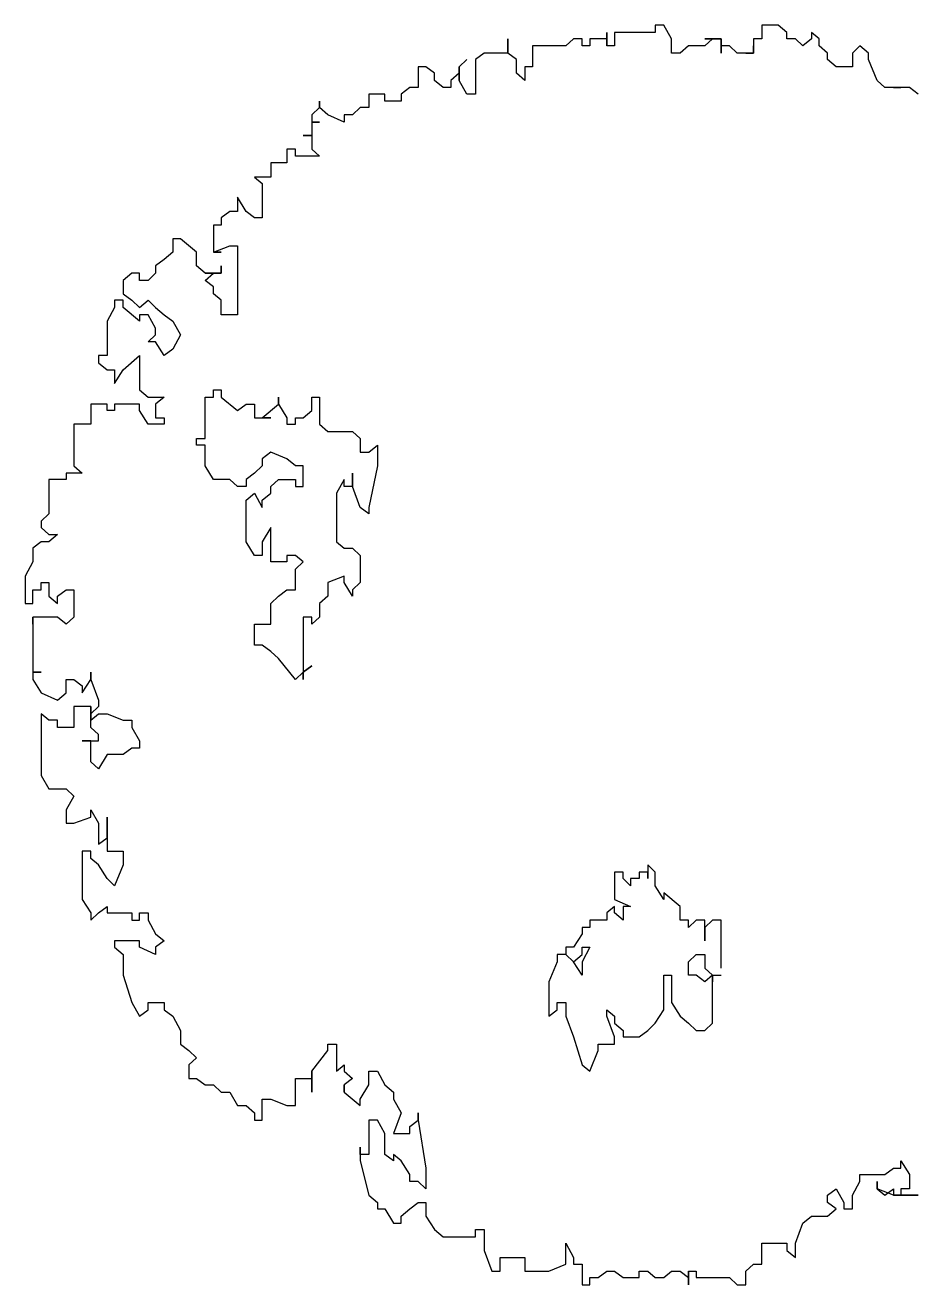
# Model space of a CAD drawing. Extents: x -30 to 1202, y 231 to 898.
# Drawn here: x 162.03 to 164.184, y 280.039 to 283.091 of the extents above; entities that cross this region are included whole.
import ezdxf

# ---------------------------------------------------------------- set-up
doc = ezdxf.new("R2010")
doc.units = 0
doc.header["$LTSCALE"] = 0.04
doc.layers.get('0').update_dxf_attribs({"linetype": 'CONTINUOUS'})
doc.layers.add('CONTORXXNP----00', color=255, linetype='CONTINUOUS')
doc.layers.add('PISO', color=1, linetype='CONTINUOUS')
doc.styles.get("Standard").update_dxf_attribs({"font": 'romans.shx'})

# ---------------------------------------------------------------- blocks, each defined once
blk = doc.blocks.new('ARB3')
at = {"color": 0}
for p, q in [((-0.4424, 0.2007), (-0.4476, 0.1937)), ((-0.4476, 0.1937), (-0.4476, 0.1807)), ((0.4192, 0.1868), (0.4302, 0.1937)), ((0.4302, 0.1937), (0.4418, 0.1937)), ((0.4418, 0.1937), (0.4418, 0.1868)), ((0.447, 0.1807), (0.447, 0.2007)), ((-0.4476, 0.1807), (-0.4476, 0.1868)), ((-0.4476, 0.1868), (-0.4476, 0.1737)), ((0.425, 0.1868), (0.4192, 0.1868)), ((0.425, 0.1807), (0.425, 0.1868)), ((0.4418, 0.1868), (0.447, 0.1868)), ((0.447, 0.1868), (0.447, 0.1807)), ((-0.4476, 0.1737), (-0.4534, 0.1676)), ((0.4302, 0.1737), (0.425, 0.1807)), ((0.4302, 0.1537), (0.4302, 0.1737)), ((0.447, 0.1807), (0.4418, 0.1676)), ((0.447, 0.1737), (0.4418, 0.1807)), ((0.4418, 0.1807), (0.447, 0.1807)), ((0.4418, 0.1676), (0.447, 0.1737)), ((-0.4534, 0.1676), (-0.4702, 0.1607)), ((0.4418, 0.1676), (0.436, 0.1676)), ((0.436, 0.1676), (0.4418, 0.1676)), ((-0.4754, 0.1607), (-0.4812, 0.1537)), ((-0.4812, 0.1537), (-0.4754, 0.1476)), ((-0.4702, 0.1607), (-0.4754, 0.1607)), ((0.436, 0.1537), (0.4302, 0.1537)), ((0.447, 0.1476), (0.436, 0.1537)), ((-0.4754, 0.1476), (-0.4644, 0.1476)), ((-0.4644, 0.1476), (-0.4644, 0.1345)), ((0.4579, 0.1476), (0.447, 0.1476)), ((0.4579, 0.1407), (0.4579, 0.1476)), ((-0.4644, 0.1345), (-0.4702, 0.1276)), ((0.4418, 0.1345), (0.4528, 0.1407)), ((0.447, 0.1276), (0.4418, 0.1345)), ((0.4528, 0.1407), (0.4579, 0.1407)), ((0.4579, 0.1345), (0.4528, 0.1276)), ((0.4638, 0.1276), (0.4579, 0.1345)), ((-0.4754, 0.1276), (-0.4812, 0.1207)), ((-0.4702, 0.1276), (-0.4754, 0.1276)), ((0.4528, 0.1276), (0.447, 0.1276)), ((0.4638, 0.1145), (0.4638, 0.1276)), ((-0.487, 0.1207), (-0.4922, 0.1145)), ((-0.4922, 0.1145), (-0.487, 0.1145)), ((-0.4812, 0.1207), (-0.487, 0.1207)), ((-0.487, 0.1145), (-0.4812, 0.1076)), ((0.4696, 0.1076), (0.4638, 0.1145)), ((-0.4812, 0.1076), (-0.487, 0.1015)), ((0.4857, 0.1015), (0.4696, 0.1076)), ((-0.487, 0.0945), (-0.4922, 0.0945)), ((-0.487, 0.1015), (-0.487, 0.0945)), ((0.4973, 0.1015), (0.4857, 0.1015)), ((0.4857, 0.0745), (0.4857, 0.0945)), ((0.4857, 0.0945), (0.4915, 0.0945)), ((0.4915, 0.0945), (0.4973, 0.1015)), ((-0.498, 0.0745), (-0.487, 0.0745)), ((-0.487, 0.0745), (-0.487, 0.0676)), ((0.5025, 0.0745), (0.4857, 0.0745)), ((0.5025, 0.0676), (0.5025, 0.0745)), ((-0.487, 0.0676), (-0.4754, 0.0676)), ((-0.4754, 0.0676), (-0.4812, 0.0676)), ((-0.4812, 0.0676), (-0.4754, 0.0676)), ((-0.4754, 0.0676), (-0.4754, 0.0615)), ((-0.4754, 0.0615), (-0.4754, 0.0676)), ((-0.4754, 0.0676), (-0.4754, 0.0546)), ((0.5083, 0.0615), (0.5025, 0.0676)), ((0.5193, 0.0615), (0.5083, 0.0615)), ((0.5193, 0.0546), (0.5193, 0.0615)), ((-0.4754, 0.0546), (-0.4812, 0.0484)), ((0.5135, 0.0484), (0.5193, 0.0546)), ((-0.4754, 0.0415), (-0.487, 0.0415)), ((-0.487, 0.0415), (-0.487, 0.0284)), ((-0.4812, 0.0484), (-0.4812, 0.0415)), ((-0.4812, 0.0415), (-0.4754, 0.0415)), ((0.2635, 0.0415), (0.2248, 0.0415)), ((0.2248, 0.0415), (0.2248, 0.0346)), ((0.2693, 0.0346), (0.2693, 0.0415)), ((0.5135, 0.0215), (0.5135, 0.0484)), ((-0.487, 0.0284), (-0.487, 0.0346)), ((-0.487, 0.0346), (-0.4812, 0.0284)), ((0.2248, 0.0346), (0.2306, 0.0284)), ((0.2635, 0.0284), (0.2693, 0.0346)), ((0.3081, 0.0346), (0.2693, 0.0346)), ((0.2693, 0.0346), (0.2745, 0.0284)), ((0.2693, 0.0346), (0.2745, 0.0346)), ((0.2745, 0.0346), (0.2693, 0.0346)), ((0.3139, 0.0284), (0.3081, 0.0346)), ((-0.4812, 0.0284), (-0.4812, 0.0153)), ((0.2416, 0.0284), (0.2248, 0.0284)), ((0.2248, 0.0284), (0.2248, 0.0215)), ((0.2248, 0.0215), (0.2306, 0.0153)), ((0.2306, 0.0284), (0.2416, 0.0284)), ((0.2525, 0.0215), (0.2525, 0.0284)), ((0.2525, 0.0284), (0.2635, 0.0284)), ((0.2584, 0.0153), (0.2525, 0.0215)), ((0.2745, 0.0284), (0.2693, 0.0215)), ((0.2693, 0.0215), (0.2693, 0.0153)), ((0.3081, 0.0153), (0.3139, 0.0215)), ((0.3139, 0.0215), (0.3139, 0.0284)), ((0.5083, 0.0153), (0.5083, 0.0215)), ((0.5083, 0.0215), (0.5135, 0.0215)), ((-0.4812, 0.0153), (-0.4754, 0.0084)), ((0.2306, 0.0153), (0.2248, 0.0153)), ((0.2248, 0.0153), (0.2248, 0.0084)), ((0.2693, 0.0153), (0.2584, 0.0153)), ((0.3023, 0.0084), (0.3081, 0.0153)), ((0.5083, 0.0084), (0.5135, 0.0153)), ((0.5193, 0.0153), (0.5083, 0.0153)), ((0.5135, 0.0153), (0.5193, 0.0153)), ((-0.487, 0.0015), (-0.498, -0.0047)), ((-0.4754, 0.0015), (-0.487, 0.0015)), ((-0.4754, 0.0084), (-0.4754, 0.0015)), ((0.2138, 0.0084), (0.2028, -0.0047)), ((0.2248, 0.0084), (0.2138, 0.0084)), ((0.2693, -0.0047), (0.2693, 0.0015)), ((0.2693, 0.0015), (0.2913, 0.0015)), ((0.2913, 0.0015), (0.3023, 0.0084)), ((0.5083, 0.0015), (0.5083, 0.0084)), ((0.5135, -0.0047), (0.5083, 0.0015)), ((0.208, -0.0047), (0.197, -0.0116)), ((0.2028, -0.0047), (0.208, -0.0047)), ((0.2971, -0.0047), (0.2693, -0.0047)), ((0.3081, -0.0116), (0.2971, -0.0047)), ((0.5135, -0.0116), (0.5135, -0.0047)), ((0.186, -0.0116), (0.1802, -0.0177)), ((0.1802, -0.0177), (0.1912, -0.0177)), ((0.197, -0.0116), (0.186, -0.0116)), ((0.1912, -0.0177), (0.186, -0.0177)), ((0.186, -0.0177), (0.186, -0.0247)), ((0.3139, -0.0177), (0.3081, -0.0116)), ((0.3191, -0.0247), (0.3139, -0.0177)), ((0.5083, -0.0177), (0.5135, -0.0116)), ((0.5083, -0.0247), (0.5083, -0.0177)), ((0.186, -0.0247), (0.1912, -0.0247)), ((0.1912, -0.0247), (0.1912, -0.0316)), ((0.3191, -0.0377), (0.3191, -0.0247)), ((0.5135, -0.0247), (0.5083, -0.0247)), ((0.5135, -0.0377), (0.5135, -0.0247)), ((0.1912, -0.0377), (0.186, -0.0377)), ((0.186, -0.0377), (0.186, -0.0446)), ((0.1912, -0.0316), (0.197, -0.0316)), ((0.197, -0.0316), (0.1912, -0.0377)), ((0.208, -0.0446), (0.2138, -0.0316)), ((0.2138, -0.0316), (0.2138, -0.0377)), ((0.2138, -0.0377), (0.2248, -0.0377)), ((0.2248, -0.0377), (0.219, -0.0446)), ((0.3081, -0.0446), (0.3139, -0.0377)), ((0.3139, -0.0377), (0.3191, -0.0377)), ((0.5083, -0.0446), (0.5135, -0.0377)), ((-0.4922, -0.0446), (-0.4812, -0.0446)), ((-0.4812, -0.0508), (-0.4922, -0.0508)), ((-0.4922, -0.0508), (-0.487, -0.0508)), ((-0.487, -0.0508), (-0.487, -0.0646)), ((-0.4812, -0.0446), (-0.4812, -0.0508)), ((0.186, -0.0446), (0.208, -0.0446)), ((0.219, -0.0446), (0.2138, -0.0446)), ((0.2138, -0.0446), (0.219, -0.0508)), ((0.219, -0.0508), (0.2248, -0.0508)), ((0.2248, -0.0508), (0.2248, -0.0646)), ((0.2971, -0.0508), (0.3023, -0.0446)), ((0.3023, -0.0508), (0.2971, -0.0508)), ((0.3191, -0.0446), (0.3023, -0.0508)), ((0.3023, -0.0446), (0.3081, -0.0446)), ((0.3249, -0.0446), (0.3191, -0.0446)), ((0.3249, -0.0577), (0.3249, -0.0446)), ((0.5083, -0.0508), (0.5083, -0.0446)), ((0.5135, -0.0577), (0.5083, -0.0508)), ((0.3301, -0.0577), (0.3249, -0.0577)), ((0.3468, -0.0646), (0.3301, -0.0577)), ((0.5135, -0.0646), (0.5135, -0.0577)), ((-0.487, -0.0646), (-0.4812, -0.0646)), ((-0.4812, -0.0708), (-0.487, -0.0708)), ((-0.487, -0.0708), (-0.487, -0.0777)), ((-0.4812, -0.0646), (-0.4812, -0.0708)), ((0.2248, -0.0646), (0.2306, -0.0646)), ((0.2306, -0.0646), (0.2306, -0.0708)), ((0.2306, -0.0708), (0.2358, -0.0708)), ((0.2358, -0.0708), (0.2467, -0.0777)), ((0.2467, -0.0708), (0.2467, -0.0646)), ((0.2467, -0.0646), (0.2584, -0.0708)), ((0.2525, -0.0708), (0.2467, -0.0708)), ((0.2584, -0.0777), (0.2525, -0.0708)), ((0.2584, -0.0708), (0.2693, -0.0708)), ((0.2693, -0.0708), (0.2584, -0.0777)), ((0.3191, -0.0777), (0.3417, -0.0708)), ((0.3417, -0.0708), (0.3468, -0.0646)), ((0.5025, -0.0777), (0.5025, -0.0708)), ((0.5025, -0.0708), (0.5193, -0.0708)), ((0.5193, -0.0646), (0.5135, -0.0646)), ((0.5193, -0.0708), (0.5193, -0.0646)), ((-0.487, -0.0777), (-0.4812, -0.0839)), ((0.2467, -0.0777), (0.2467, -0.0839)), ((0.2525, -0.0839), (0.2584, -0.0777)), ((0.2584, -0.0777), (0.2525, -0.0839)), ((0.3023, -0.0839), (0.3191, -0.0777)), ((0.4857, -0.0839), (0.4973, -0.0777)), ((0.4973, -0.0777), (0.5025, -0.0777)), ((-0.4812, -0.0839), (-0.4812, -0.1108)), ((0.2467, -0.0839), (0.2525, -0.0839)), ((0.2525, -0.0839), (0.2525, -0.0908)), ((0.2525, -0.0908), (0.2584, -0.0908)), ((0.2584, -0.0908), (0.2745, -0.0977)), ((0.2913, -0.0908), (0.2913, -0.0839)), ((0.2913, -0.0839), (0.3023, -0.0839)), ((0.2971, -0.0908), (0.2913, -0.0908)), ((0.3023, -0.0977), (0.2971, -0.0908)), ((0.5025, -0.0839), (0.4857, -0.0839)), ((0.5083, -0.0977), (0.5025, -0.0839)), ((0.2745, -0.0977), (0.3023, -0.0977)), ((0.5083, -0.1169), (0.5083, -0.0977)), ((-0.4812, -0.1108), (-0.4644, -0.1108)), ((-0.4644, -0.1108), (-0.4644, -0.1169)), ((-0.4644, -0.1169), (-0.4534, -0.1169)), ((-0.4534, -0.1169), (-0.4592, -0.1238)), ((0.4973, -0.1369), (0.4973, -0.1169)), ((0.4973, -0.1169), (0.5083, -0.1169)), ((-0.4754, -0.1308), (-0.487, -0.1308)), ((-0.487, -0.1308), (-0.4754, -0.1308)), ((-0.4702, -0.1238), (-0.4754, -0.1308)), ((-0.4754, -0.1308), (-0.4754, -0.15)), ((-0.4592, -0.1238), (-0.4702, -0.1238)), ((0.5083, -0.1369), (0.4973, -0.1369)), ((0.5083, -0.1438), (0.5083, -0.1369)), ((-0.4754, -0.15), (-0.4702, -0.1569)), ((0.4747, -0.1569), (0.4747, -0.15)), ((0.4747, -0.15), (0.4915, -0.15)), ((0.4915, -0.15), (0.5083, -0.1438)), ((-0.4702, -0.1569), (-0.4424, -0.1569)), ((-0.4424, -0.1569), (-0.4424, -0.1638)), ((0.4805, -0.1569), (0.4747, -0.1569)), ((0.4805, -0.1831), (0.4805, -0.1569)), ((-0.4644, -0.17), (-0.4702, -0.1638)), ((-0.4702, -0.1638), (-0.4644, -0.17)), ((-0.4534, -0.17), (-0.4644, -0.17)), ((-0.4644, -0.17), (-0.4592, -0.17)), ((-0.4592, -0.17), (-0.4534, -0.1769)), ((-0.4424, -0.1638), (-0.4534, -0.17)), ((-0.4534, -0.1769), (-0.4476, -0.1769)), ((-0.4476, -0.1831), (-0.4534, -0.19)), ((-0.4476, -0.1769), (-0.4476, -0.1831)), ((0.4747, -0.19), (0.4805, -0.1831)), ((-0.4592, -0.19), (-0.4644, -0.1969)), ((-0.4534, -0.19), (-0.4592, -0.19)), ((0.4638, -0.1969), (0.4747, -0.19)), ((-0.4644, -0.1969), (-0.4644, -0.2031)), ((-0.4644, -0.2031), (-0.4476, -0.2031)), ((-0.4476, -0.2031), (-0.4476, -0.21)), ((0.3862, -0.2031), (0.3804, -0.2031)), ((0.3804, -0.2031), (0.3862, -0.2031)), ((0.3862, -0.2031), (0.425, -0.1969)), ((0.3914, -0.21), (0.3862, -0.2031)), ((0.425, -0.1969), (0.4418, -0.1969)), ((0.4418, -0.1969), (0.436, -0.2031)), ((0.436, -0.2031), (0.436, -0.21)), ((0.4528, -0.2031), (0.4528, -0.1969)), ((0.4528, -0.1969), (0.4638, -0.1969)), ((0.4579, -0.21), (0.4528, -0.2031)), ((-0.4476, -0.21), (-0.4424, -0.2169)), ((0.3972, -0.21), (0.3914, -0.21)), ((0.3972, -0.223), (0.3972, -0.21)), ((0.4302, -0.21), (0.4192, -0.2169)), ((0.436, -0.21), (0.4302, -0.21)), ((0.4638, -0.2169), (0.4579, -0.21)), ((-0.4424, -0.2169), (-0.4366, -0.2169)), ((-0.4366, -0.2169), (-0.4366, -0.23)), ((0.3578, -0.23), (0.3636, -0.223)), ((0.3636, -0.223), (0.3695, -0.223)), ((0.3695, -0.223), (0.3804, -0.2169)), ((0.3804, -0.2169), (0.3972, -0.223)), ((0.4192, -0.2169), (0.414, -0.223)), ((0.414, -0.223), (0.4192, -0.223)), ((0.4192, -0.223), (0.414, -0.23)), ((0.4579, -0.23), (0.4696, -0.223)), ((0.4696, -0.2169), (0.4638, -0.2169)), ((0.4696, -0.223), (0.4696, -0.2169)), ((-0.4366, -0.23), (-0.4424, -0.23)), ((-0.4424, -0.23), (-0.4424, -0.243)), ((0.3468, -0.2361), (0.3578, -0.23)), ((0.3972, -0.23), (0.3862, -0.2361)), ((0.414, -0.23), (0.3972, -0.23)), ((0.4579, -0.2361), (0.4579, -0.23)), ((-0.4424, -0.243), (-0.4315, -0.243)), ((-0.4315, -0.243), (-0.4315, -0.25)), ((-0.1531, -0.243), (-0.1589, -0.2361)), ((-0.1589, -0.2361), (-0.1421, -0.2361)), ((-0.1531, -0.25), (-0.1531, -0.243)), ((-0.1421, -0.2361), (-0.1085, -0.243)), ((-0.1085, -0.243), (-0.1033, -0.243)), ((-0.1033, -0.243), (-0.1085, -0.25)), ((0.3468, -0.243), (0.3468, -0.2361)), ((0.3578, -0.243), (0.3468, -0.243)), ((0.3695, -0.25), (0.3578, -0.243)), ((0.3862, -0.2361), (0.3862, -0.243)), ((0.3862, -0.243), (0.414, -0.243)), ((0.414, -0.243), (0.414, -0.25)), ((0.4192, -0.25), (0.447, -0.243)), ((0.447, -0.243), (0.4528, -0.2361)), ((0.4528, -0.2361), (0.4579, -0.2361)), ((-0.4315, -0.25), (-0.4256, -0.2561)), ((-0.1699, -0.2561), (-0.1641, -0.25)), ((-0.1641, -0.25), (-0.1531, -0.25)), ((-0.1085, -0.25), (-0.1253, -0.2561)), ((-0.0756, -0.2561), (-0.0698, -0.25)), ((-0.0698, -0.25), (-0.0478, -0.25)), ((-0.0478, -0.25), (-0.042, -0.2561)), ((0.3636, -0.263), (0.3746, -0.25)), ((0.3746, -0.25), (0.3695, -0.25)), ((0.414, -0.25), (0.4082, -0.25)), ((0.4082, -0.25), (0.4192, -0.25)), ((-0.4256, -0.2561), (-0.4256, -0.263)), ((-0.4256, -0.263), (-0.4198, -0.263)), ((-0.4198, -0.263), (-0.4256, -0.2761)), ((-0.1699, -0.2761), (-0.1699, -0.2561)), ((-0.1253, -0.2561), (-0.1363, -0.2561)), ((-0.1363, -0.2561), (-0.1253, -0.2561)), ((-0.1253, -0.263), (-0.1311, -0.263)), ((-0.1311, -0.263), (-0.1201, -0.2692)), ((-0.1253, -0.2561), (-0.1253, -0.263)), ((-0.0807, -0.2692), (-0.0756, -0.263)), ((-0.0756, -0.263), (-0.0756, -0.2561)), ((-0.0478, -0.263), (-0.053, -0.263)), ((-0.053, -0.263), (-0.0478, -0.2761)), ((-0.0368, -0.2561), (-0.0478, -0.263)), ((-0.042, -0.2561), (-0.0368, -0.2561)), ((0.3468, -0.2692), (0.3417, -0.263)), ((0.3417, -0.263), (0.3468, -0.263)), ((0.3468, -0.263), (0.3527, -0.2561)), ((0.3527, -0.2561), (0.3578, -0.263)), ((0.3578, -0.263), (0.3636, -0.263)), ((0.3636, -0.263), (0.3578, -0.263)), ((0.3578, -0.263), (0.3636, -0.263)), ((-0.1201, -0.2692), (-0.0807, -0.2692)), ((0.3249, -0.2761), (0.3249, -0.2692)), ((0.3249, -0.2692), (0.3468, -0.2692)), ((-0.4315, -0.283), (-0.4366, -0.283)), ((-0.4366, -0.283), (-0.4315, -0.283)), ((-0.4256, -0.2761), (-0.4315, -0.283)), ((-0.4315, -0.283), (-0.4256, -0.2892)), ((-0.4198, -0.2892), (-0.4198, -0.283)), ((-0.4198, -0.283), (-0.4198, -0.2892)), ((-0.3979, -0.2892), (-0.3921, -0.283)), ((-0.3921, -0.283), (-0.3921, -0.3022)), ((-0.1976, -0.2892), (-0.1976, -0.283)), ((-0.1976, -0.283), (-0.1757, -0.283)), ((-0.1757, -0.283), (-0.1699, -0.2761)), ((-0.0478, -0.2761), (-0.0368, -0.2761)), ((-0.0368, -0.2761), (-0.031, -0.283)), ((-0.031, -0.283), (-0.02, -0.283)), ((-0.02, -0.283), (-0.0142, -0.2892)), ((0.3301, -0.2761), (0.3249, -0.2761)), ((0.3468, -0.2892), (0.3301, -0.2761)), ((-0.4256, -0.2892), (-0.4198, -0.2892)), ((-0.4198, -0.2892), (-0.4089, -0.2892)), ((-0.4089, -0.2892), (-0.4089, -0.2961)), ((-0.4089, -0.2961), (-0.4089, -0.2892)), ((-0.4089, -0.2892), (-0.3979, -0.2892)), ((-0.1867, -0.2892), (-0.1976, -0.2892)), ((-0.1809, -0.2961), (-0.1867, -0.2892)), ((-0.0142, -0.2892), (-0.02, -0.2892)), ((-0.02, -0.2892), (-0.02, -0.2961)), ((0.0245, -0.2961), (0.0194, -0.2892)), ((0.0194, -0.2892), (0.0245, -0.2961)), ((0.3636, -0.2892), (0.3468, -0.2892)), ((0.3527, -0.3022), (0.3527, -0.2892)), ((0.3527, -0.2892), (0.3636, -0.2892)), ((-0.3921, -0.3022), (-0.3979, -0.3022)), ((-0.3979, -0.3022), (-0.3979, -0.3092)), ((-0.1809, -0.3022), (-0.1809, -0.2961)), ((-0.1757, -0.3022), (-0.1809, -0.3022)), ((-0.1757, -0.3092), (-0.1757, -0.3022)), ((-0.1421, -0.3022), (-0.1479, -0.3092)), ((-0.1253, -0.2961), (-0.1421, -0.2961)), ((-0.1421, -0.2961), (-0.1421, -0.3022)), ((-0.1311, -0.3161), (-0.1311, -0.3022)), ((-0.1311, -0.3022), (-0.1253, -0.3022)), ((-0.1253, -0.3022), (-0.1253, -0.2961)), ((-0.0646, -0.2961), (-0.0698, -0.3022)), ((-0.0698, -0.3022), (-0.0698, -0.3092)), ((-0.0588, -0.3022), (-0.0646, -0.2961)), ((-0.042, -0.3022), (-0.0588, -0.3022)), ((-0.042, -0.3092), (-0.042, -0.3022)), ((-0.02, -0.2961), (0.0304, -0.2961)), ((0.0304, -0.3022), (0.0136, -0.3161)), ((0.0304, -0.2961), (0.0245, -0.2961)), ((0.0245, -0.2961), (0.0304, -0.3022)), ((0.3746, -0.3022), (0.3527, -0.3022)), ((0.3746, -0.3092), (0.3746, -0.3022)), ((-0.3979, -0.3092), (-0.3869, -0.3092)), ((-0.3869, -0.3092), (-0.3869, -0.3222)), ((-0.1918, -0.3161), (-0.1809, -0.3092)), ((-0.1809, -0.3092), (-0.1757, -0.3092)), ((-0.1479, -0.3092), (-0.1531, -0.3222)), ((-0.0698, -0.3092), (-0.0646, -0.3092)), ((-0.0646, -0.3092), (-0.0646, -0.3222)), ((-0.0368, -0.3161), (-0.042, -0.3092)), ((0.3695, -0.3222), (0.3746, -0.3092)), ((-0.3869, -0.3222), (-0.3753, -0.3222)), ((-0.3753, -0.3222), (-0.3753, -0.3353)), ((-0.1918, -0.3161), (-0.1976, -0.3161)), ((-0.1976, -0.3161), (-0.1918, -0.3161)), ((-0.1809, -0.3292), (-0.1918, -0.3161)), ((-0.1809, -0.3353), (-0.1809, -0.3222)), ((-0.1809, -0.3222), (-0.1809, -0.3292)), ((-0.1809, -0.3292), (-0.1809, -0.3222)), ((-0.1809, -0.3222), (-0.1809, -0.3292)), ((-0.1531, -0.3222), (-0.1479, -0.3292)), ((-0.1253, -0.3222), (-0.1311, -0.3161)), ((-0.1201, -0.3222), (-0.1253, -0.3222)), ((-0.1143, -0.3292), (-0.1201, -0.3222)), ((-0.0646, -0.3222), (-0.0924, -0.3222)), ((-0.0924, -0.3222), (-0.0807, -0.3292)), ((-0.031, -0.3222), (-0.0368, -0.3161)), ((-0.0142, -0.3222), (-0.031, -0.3222)), ((-0.0142, -0.3353), (-0.0142, -0.3222)), ((0.0078, -0.3222), (0.0026, -0.3292)), ((0.0136, -0.3161), (0.0078, -0.3222)), ((0.3695, -0.3292), (0.3695, -0.3222)), ((-0.3753, -0.3353), (-0.3701, -0.3292)), ((-0.3701, -0.3292), (-0.3423, -0.3292)), ((-0.3423, -0.3353), (-0.3475, -0.3422)), ((-0.3423, -0.3292), (-0.3423, -0.3353)), ((-0.1918, -0.3422), (-0.1918, -0.3353)), ((-0.1918, -0.3353), (-0.1809, -0.3353)), ((-0.1479, -0.3292), (-0.1421, -0.3292)), ((-0.1421, -0.3292), (-0.1363, -0.3353)), ((-0.1363, -0.3353), (-0.1311, -0.3422)), ((-0.1201, -0.3353), (-0.1085, -0.3292)), ((-0.1143, -0.3422), (-0.1201, -0.3353)), ((-0.1085, -0.3292), (-0.1143, -0.3292)), ((-0.0807, -0.3292), (-0.0698, -0.3292)), ((-0.0698, -0.3353), (-0.0807, -0.3422)), ((-0.0698, -0.3292), (-0.0698, -0.3353)), ((0.0026, -0.3353), (-0.0142, -0.3353)), ((0.0026, -0.3292), (0.0026, -0.3353)), ((0.3862, -0.3292), (0.3695, -0.3292)), ((0.3746, -0.3422), (0.3804, -0.3353)), ((0.3804, -0.3353), (0.3862, -0.3353)), ((0.3862, -0.3353), (0.3862, -0.3292)), ((-0.3475, -0.3422), (-0.3591, -0.3492)), ((-0.1867, -0.3492), (-0.1918, -0.3422)), ((-0.1311, -0.3422), (-0.1253, -0.3422)), ((-0.1253, -0.3422), (-0.1253, -0.3492)), ((-0.0807, -0.3422), (-0.1143, -0.3422)), ((0.3746, -0.3492), (0.3746, -0.3422)), ((-0.3591, -0.3492), (-0.3475, -0.3492)), ((-0.3475, -0.3492), (-0.3475, -0.3553)), ((-0.3475, -0.3553), (-0.3423, -0.3622)), ((-0.3197, -0.3553), (-0.3197, -0.3492)), ((-0.3197, -0.3492), (-0.2642, -0.3492)), ((-0.3146, -0.3684), (-0.3197, -0.3553)), ((-0.2642, -0.3492), (-0.2642, -0.3622)), ((-0.1976, -0.3622), (-0.1867, -0.3492)), ((-0.1253, -0.3492), (-0.1311, -0.3553)), ((-0.1311, -0.3553), (-0.1311, -0.3684)), ((0.3636, -0.3553), (0.3746, -0.3492)), ((0.3636, -0.3622), (0.3636, -0.3553)), ((-0.3423, -0.3622), (-0.3365, -0.3622)), ((-0.3365, -0.3622), (-0.3365, -0.3684)), ((-0.3146, -0.3684), (-0.3146, -0.3622)), ((-0.3146, -0.3622), (-0.3146, -0.3684)), ((-0.2978, -0.3622), (-0.3036, -0.3622)), ((-0.3036, -0.3622), (-0.2978, -0.3622)), ((-0.2978, -0.3684), (-0.2978, -0.3622)), ((-0.2978, -0.3622), (-0.2978, -0.3753)), ((-0.2758, -0.3622), (-0.281, -0.3684)), ((-0.2642, -0.3622), (-0.2758, -0.3622)), ((-0.2035, -0.3684), (-0.2035, -0.3622)), ((-0.2035, -0.3622), (-0.1976, -0.3622)), ((0.3578, -0.3684), (0.3636, -0.3622)), ((-0.3365, -0.3684), (-0.3146, -0.3684)), ((-0.2978, -0.3753), (-0.3036, -0.3822)), ((-0.2919, -0.3753), (-0.2978, -0.3684)), ((-0.2868, -0.3684), (-0.2919, -0.3753)), ((-0.281, -0.3684), (-0.2868, -0.3684)), ((-0.1976, -0.3684), (-0.2035, -0.3684)), ((-0.1976, -0.3753), (-0.1976, -0.3684)), ((-0.1641, -0.3753), (-0.1976, -0.3753)), ((-0.1641, -0.3822), (-0.1641, -0.3753)), ((-0.1421, -0.3753), (-0.1589, -0.3753)), ((-0.1589, -0.3753), (-0.1589, -0.3822)), ((-0.1311, -0.3684), (-0.1421, -0.3753)), ((0.3527, -0.3822), (0.3578, -0.3753)), ((0.3578, -0.3753), (0.3578, -0.3684)), ((-0.3146, -0.3822), (-0.3255, -0.3953)), ((-0.3036, -0.3822), (-0.3146, -0.3822)), ((-0.1589, -0.3822), (-0.1641, -0.3822)), ((0.3301, -0.3884), (0.3359, -0.3822)), ((0.3359, -0.3822), (0.3417, -0.3884)), ((0.3527, -0.3884), (0.3527, -0.3822)), ((-0.3255, -0.3953), (-0.3255, -0.4014)), ((-0.259, -0.4014), (-0.248, -0.3953)), ((-0.248, -0.3953), (-0.2364, -0.4014)), ((0.3023, -0.4014), (0.3139, -0.3953)), ((0.3139, -0.3953), (0.3249, -0.3953)), ((0.3249, -0.3953), (0.3301, -0.3884)), ((0.3417, -0.3884), (0.3527, -0.3884)), ((-0.3255, -0.4014), (-0.3146, -0.4014)), ((-0.3146, -0.4014), (-0.3087, -0.4084)), ((-0.2642, -0.4084), (-0.259, -0.4014)), ((-0.2364, -0.4014), (-0.2312, -0.4084)), ((0.2971, -0.4084), (0.3023, -0.4014)), ((-0.3087, -0.4084), (-0.3036, -0.4153)), ((-0.3036, -0.4153), (-0.2978, -0.4153)), ((-0.2978, -0.4153), (-0.2919, -0.4214)), ((-0.2758, -0.4214), (-0.27, -0.4153)), ((-0.27, -0.4153), (-0.2642, -0.4084)), ((-0.2532, -0.4153), (-0.2642, -0.4214)), ((-0.248, -0.4153), (-0.2532, -0.4153)), ((-0.2422, -0.4214), (-0.248, -0.4153)), ((-0.2312, -0.4084), (-0.2422, -0.4153)), ((-0.2422, -0.4153), (-0.2422, -0.4214)), ((-0.1976, -0.4214), (-0.1976, -0.4084)), ((-0.1976, -0.4084), (-0.1918, -0.4153)), ((-0.1918, -0.4153), (-0.1809, -0.4153)), ((-0.1809, -0.4153), (-0.1809, -0.4084)), ((-0.1809, -0.4084), (-0.1757, -0.4084)), ((-0.1757, -0.4084), (-0.1757, -0.4214)), ((0.2248, -0.4214), (0.2358, -0.4153)), ((0.2358, -0.4153), (0.2416, -0.4084)), ((0.2416, -0.4084), (0.2467, -0.4153)), ((0.2467, -0.4153), (0.2525, -0.4153)), ((0.2525, -0.4153), (0.2467, -0.4284)), ((0.2913, -0.4214), (0.2913, -0.4084)), ((0.2913, -0.4084), (0.2971, -0.4084)), ((-0.2919, -0.4214), (-0.2919, -0.4284)), ((-0.27, -0.4284), (-0.2758, -0.4214)), ((-0.2642, -0.4214), (-0.2642, -0.4284)), ((-0.2035, -0.4284), (-0.1976, -0.4214)), ((-0.1757, -0.4214), (-0.1867, -0.4284)), ((0.219, -0.4284), (0.219, -0.4214)), ((0.219, -0.4214), (0.2248, -0.4214)), ((0.2971, -0.4214), (0.2913, -0.4214)), ((0.3023, -0.4284), (0.2971, -0.4214)), ((-0.2919, -0.4284), (-0.2978, -0.4284)), ((-0.2978, -0.4284), (-0.2978, -0.4345)), ((-0.2978, -0.4345), (-0.2919, -0.4414)), ((-0.281, -0.4414), (-0.2758, -0.4345)), ((-0.2758, -0.4345), (-0.27, -0.4284)), ((-0.259, -0.4284), (-0.27, -0.4414)), ((-0.2642, -0.4284), (-0.259, -0.4284)), ((-0.2196, -0.4414), (-0.2312, -0.4284)), ((-0.2312, -0.4284), (-0.2035, -0.4284)), ((-0.1867, -0.4284), (-0.1918, -0.4284)), ((-0.1918, -0.4284), (-0.1918, -0.4484)), ((0.0633, -0.4414), (0.0633, -0.4345)), ((0.0633, -0.4345), (0.0691, -0.4345)), ((0.0691, -0.4345), (0.0801, -0.4284)), ((0.0801, -0.4284), (0.0859, -0.4284)), ((0.0859, -0.4284), (0.0859, -0.4345)), ((0.0859, -0.4345), (0.0911, -0.4414)), ((0.2248, -0.4284), (0.219, -0.4284)), ((0.219, -0.4545), (0.219, -0.4345)), ((0.219, -0.4345), (0.2248, -0.4345)), ((0.2248, -0.4345), (0.2248, -0.4284)), ((0.2467, -0.4284), (0.2416, -0.4284)), ((0.2416, -0.4284), (0.2416, -0.4484)), ((0.2693, -0.4414), (0.2913, -0.4345)), ((0.2913, -0.4345), (0.3023, -0.4284)), ((-0.2919, -0.4414), (-0.281, -0.4414)), ((-0.27, -0.4414), (-0.2758, -0.4414)), ((-0.2758, -0.4414), (-0.2758, -0.4484)), ((-0.2086, -0.4484), (-0.2196, -0.4414)), ((0.0581, -0.4545), (0.0633, -0.4414)), ((0.0911, -0.4414), (0.0911, -0.4545)), ((0.1692, -0.4545), (0.1692, -0.4414)), ((0.1692, -0.4414), (0.1802, -0.4414)), ((0.1802, -0.4414), (0.197, -0.4484)), ((0.2467, -0.4484), (0.2525, -0.4414)), ((0.2525, -0.4414), (0.2693, -0.4414)), ((-0.2758, -0.4484), (-0.27, -0.4484)), ((-0.27, -0.4484), (-0.259, -0.4545)), ((-0.259, -0.4545), (-0.2312, -0.4545)), ((-0.2312, -0.4545), (-0.2312, -0.4614)), ((-0.2254, -0.4614), (-0.2196, -0.4545)), ((-0.2196, -0.4545), (-0.2196, -0.4484)), ((-0.2196, -0.4484), (-0.2086, -0.4484)), ((-0.1918, -0.4484), (-0.1867, -0.4484)), ((-0.1867, -0.4545), (-0.1918, -0.4545)), ((-0.1918, -0.4545), (-0.1918, -0.4676)), ((-0.1867, -0.4484), (-0.1867, -0.4545)), ((0.0581, -0.4614), (0.0581, -0.4545)), ((0.0911, -0.4545), (0.1027, -0.4614)), ((0.1582, -0.4545), (0.1415, -0.4545)), ((0.1415, -0.4545), (0.1692, -0.4545)), ((0.1634, -0.4614), (0.1582, -0.4545)), ((0.1912, -0.4545), (0.1802, -0.4614)), ((0.197, -0.4484), (0.1912, -0.4545)), ((0.219, -0.4614), (0.2138, -0.4545)), ((0.2138, -0.4545), (0.219, -0.4545)), ((0.2416, -0.4484), (0.2467, -0.4484)), ((-0.2312, -0.4614), (-0.2254, -0.4614)), ((-0.1918, -0.4676), (-0.1757, -0.4676)), ((-0.1757, -0.4676), (-0.1757, -0.4814)), ((0.0304, -0.4676), (0.0245, -0.4676)), ((0.0245, -0.4676), (0.0304, -0.4676)), ((0.0304, -0.4676), (0.0472, -0.4614)), ((0.0413, -0.4745), (0.0304, -0.4676)), ((0.0472, -0.4614), (0.0523, -0.4614)), ((0.0523, -0.4614), (0.0581, -0.4676)), ((0.0691, -0.4676), (0.0523, -0.4676)), ((0.0523, -0.4676), (0.0523, -0.4814)), ((0.0633, -0.4676), (0.0581, -0.4614)), ((0.0581, -0.4676), (0.0633, -0.4676)), ((0.0749, -0.4614), (0.0691, -0.4676)), ((0.0801, -0.4614), (0.0749, -0.4614)), ((0.0801, -0.4745), (0.0801, -0.4614)), ((0.0969, -0.4676), (0.0801, -0.4676)), ((0.0801, -0.4676), (0.0801, -0.4745)), ((0.1027, -0.4614), (0.0969, -0.4676)), ((0.1356, -0.4676), (0.1466, -0.4614)), ((0.1415, -0.4676), (0.1356, -0.4676)), ((0.1466, -0.4814), (0.1415, -0.4676)), ((0.1466, -0.4614), (0.1634, -0.4614)), ((0.175, -0.4676), (0.1692, -0.4676)), ((0.1692, -0.4676), (0.1692, -0.4745)), ((0.1802, -0.4614), (0.175, -0.4676)), ((0.208, -0.4745), (0.219, -0.4676)), ((0.2248, -0.4676), (0.219, -0.4614)), ((0.219, -0.4676), (0.2248, -0.4676)), ((-0.1421, -0.4814), (-0.1363, -0.4745)), ((-0.1363, -0.4745), (-0.1363, -0.4876)), ((0.0304, -0.4814), (0.0355, -0.4745)), ((0.0355, -0.4745), (0.0413, -0.4745)), ((0.1692, -0.4745), (0.208, -0.4745)), ((-0.1757, -0.4814), (-0.1421, -0.4814)), ((-0.1363, -0.4876), (-0.1311, -0.4876)), ((-0.1311, -0.4876), (-0.1311, -0.5014)), ((-0.042, -0.4876), (-0.042, -0.4814)), ((-0.042, -0.4814), (-0.02, -0.4814)), ((-0.0368, -0.4945), (-0.042, -0.4876)), ((-0.02, -0.4814), (-0.0142, -0.4876)), ((-0.0142, -0.4876), (-0.02, -0.4945)), ((0.0304, -0.4876), (0.0304, -0.4814)), ((0.0413, -0.4876), (0.0304, -0.4876)), ((0.0472, -0.4945), (0.0413, -0.4876)), ((0.0523, -0.4814), (0.0691, -0.4814)), ((0.0691, -0.4814), (0.0691, -0.4945)), ((0.1188, -0.4876), (0.1247, -0.4814)), ((0.1188, -0.5014), (0.1188, -0.4876)), ((0.1247, -0.4814), (0.1356, -0.4876)), ((0.1356, -0.4876), (0.1466, -0.4876)), ((0.1466, -0.4876), (0.1466, -0.4814)), ((-0.0866, -0.5014), (-0.0866, -0.4945)), ((-0.0866, -0.4945), (-0.0807, -0.5014)), ((-0.0368, -0.5014), (-0.031, -0.4945)), ((-0.031, -0.4945), (-0.0368, -0.4945)), ((-0.02, -0.4945), (-0.02, -0.5145)), ((0.0413, -0.5076), (0.0472, -0.4945)), ((0.0691, -0.4945), (0.0633, -0.4945)), ((0.0633, -0.4945), (0.0633, -0.5014)), ((-0.1311, -0.5014), (-0.1033, -0.5014)), ((-0.1033, -0.5014), (-0.0975, -0.5076)), ((-0.0975, -0.5076), (-0.0924, -0.5076)), ((-0.0924, -0.5076), (-0.0866, -0.5014)), ((-0.0807, -0.5014), (-0.0807, -0.5076)), ((-0.0807, -0.5076), (-0.0756, -0.5145)), ((-0.0478, -0.5076), (-0.0478, -0.5014)), ((-0.0478, -0.5014), (-0.0368, -0.5014)), ((-0.042, -0.5076), (-0.0478, -0.5076)), ((-0.042, -0.5145), (-0.042, -0.5076)), ((0.0245, -0.5145), (0.0245, -0.5076)), ((0.0245, -0.5076), (0.0245, -0.5145)), ((0.0304, -0.5145), (0.0413, -0.5076)), ((0.0633, -0.5014), (0.0581, -0.5076)), ((0.0581, -0.5076), (0.1079, -0.5076)), ((0.1079, -0.5076), (0.1188, -0.5014)), ((-0.0756, -0.5145), (-0.0646, -0.5145)), ((-0.0646, -0.5145), (-0.053, -0.5206)), ((-0.031, -0.5145), (-0.042, -0.5145)), ((-0.031, -0.5206), (-0.031, -0.5145)), ((-0.02, -0.5145), (-0.0142, -0.5145)), ((-0.0142, -0.5145), (-0.02, -0.5145)), ((-0.02, -0.5145), (0.0245, -0.5145)), ((0.0245, -0.5145), (0.0304, -0.5145)), ((-0.053, -0.5206), (-0.031, -0.5206))]:
    blk.add_line(p, q, dxfattribs=at)
for p, q in [((-0.4922, 0.0945), (-0.498, 0.0876)), ((-0.498, 0.0876), (-0.498, 0.0745)), ((-0.498, -0.0047), (-0.498, -0.0116)), ((-0.498, -0.0116), (-0.4922, -0.0116)), ((-0.4922, -0.0116), (-0.4922, -0.0446))]:
    blk.add_line(p, q)
at = {"layer": 'CONTORXXNP----00'}
for p, q in [((-0.4424, 0.2007), (-0.4476, 0.1937)), ((-0.4476, 0.1937), (-0.4476, 0.1807)), ((0.4192, 0.1868), (0.4302, 0.1937)), ((0.4302, 0.1937), (0.4418, 0.1937)), ((0.4418, 0.1937), (0.4418, 0.1868)), ((0.447, 0.2007), (0.447, 0.1868)), ((-0.4476, 0.1868), (-0.4476, 0.1737)), ((-0.4476, 0.1807), (-0.4476, 0.1868)), ((0.425, 0.1868), (0.4192, 0.1868)), ((0.425, 0.1807), (0.425, 0.1868)), ((0.4418, 0.1868), (0.447, 0.1868)), ((-0.4476, 0.1737), (-0.4534, 0.1676)), ((0.4302, 0.1737), (0.425, 0.1807)), ((0.4302, 0.1537), (0.4302, 0.1737)), ((-0.4534, 0.1676), (-0.4702, 0.1607)), ((-0.4754, 0.1607), (-0.4812, 0.1537)), ((-0.4812, 0.1537), (-0.4754, 0.1476)), ((-0.4702, 0.1607), (-0.4754, 0.1607)), ((0.436, 0.1537), (0.4302, 0.1537)), ((0.447, 0.1476), (0.436, 0.1537)), ((-0.4754, 0.1476), (-0.4644, 0.1476)), ((-0.4644, 0.1476), (-0.4644, 0.1345)), ((0.4579, 0.1476), (0.447, 0.1476)), ((0.4579, 0.1407), (0.4579, 0.1476)), ((-0.4644, 0.1345), (-0.4702, 0.1276)), ((0.4418, 0.1345), (0.4528, 0.1407)), ((0.447, 0.1276), (0.4418, 0.1345)), ((0.4528, 0.1407), (0.4579, 0.1407)), ((0.4579, 0.1345), (0.4528, 0.1276)), ((0.4638, 0.1276), (0.4579, 0.1345)), ((-0.4754, 0.1276), (-0.4812, 0.1207)), ((-0.4702, 0.1276), (-0.4754, 0.1276)), ((0.4528, 0.1276), (0.447, 0.1276)), ((0.4638, 0.1145), (0.4638, 0.1276)), ((-0.487, 0.1207), (-0.4922, 0.1145)), ((-0.4922, 0.1145), (-0.487, 0.1145)), ((-0.4812, 0.1207), (-0.487, 0.1207)), ((-0.487, 0.1145), (-0.4812, 0.1076)), ((0.4696, 0.1076), (0.4638, 0.1145)), ((-0.4812, 0.1076), (-0.487, 0.1015)), ((0.4857, 0.1015), (0.4696, 0.1076)), ((-0.4922, 0.0945), (-0.498, 0.0876)), ((-0.487, 0.0945), (-0.4922, 0.0945)), ((-0.487, 0.1015), (-0.487, 0.0945)), ((0.4973, 0.1015), (0.4857, 0.1015)), ((0.4857, 0.0945), (0.4915, 0.0945)), ((0.4857, 0.0745), (0.4857, 0.0945)), ((0.4915, 0.0945), (0.4973, 0.1015)), ((-0.498, 0.0876), (-0.498, 0.0745)), ((-0.498, 0.0745), (-0.487, 0.0745)), ((-0.487, 0.0745), (-0.487, 0.0676)), ((0.5025, 0.0745), (0.4857, 0.0745)), ((0.5025, 0.0676), (0.5025, 0.0745)), ((-0.487, 0.0676), (-0.4754, 0.0676)), ((-0.4812, 0.0676), (-0.4754, 0.0676)), ((-0.4754, 0.0676), (-0.4812, 0.0676)), ((-0.4754, 0.0676), (-0.4754, 0.0546)), ((-0.4754, 0.0615), (-0.4754, 0.0676)), ((-0.4754, 0.0676), (-0.4754, 0.0615)), ((0.5083, 0.0615), (0.5025, 0.0676)), ((0.5193, 0.0615), (0.5083, 0.0615)), ((0.5193, 0.0546), (0.5193, 0.0615)), ((-0.4754, 0.0546), (-0.4812, 0.0484)), ((0.5135, 0.0484), (0.5193, 0.0546)), ((-0.487, 0.0415), (-0.4812, 0.0415)), ((-0.487, 0.0346), (-0.487, 0.0415)), ((-0.4812, 0.0484), (-0.4812, 0.0415)), ((0.5135, 0.0215), (0.5135, 0.0484)), ((-0.487, 0.0346), (-0.4812, 0.0284)), ((-0.4812, 0.0284), (-0.4812, 0.0153)), ((0.5083, 0.0215), (0.5135, 0.0215)), ((0.5083, 0.0153), (0.5083, 0.0215)), ((-0.4812, 0.0153), (-0.4754, 0.0084)), ((0.5083, 0.0153), (0.5135, 0.0153)), ((0.5083, 0.0084), (0.5135, 0.0153)), ((-0.487, 0.0015), (-0.498, -0.0047)), ((-0.4754, 0.0015), (-0.487, 0.0015)), ((-0.4754, 0.0084), (-0.4754, 0.0015)), ((0.5083, 0.0015), (0.5083, 0.0084)), ((0.5135, -0.0047), (0.5083, 0.0015)), ((-0.498, -0.0047), (-0.498, -0.0116)), ((0.5135, -0.0116), (0.5135, -0.0047)), ((-0.498, -0.0116), (-0.4922, -0.0116)), ((-0.4922, -0.0116), (-0.4922, -0.0446)), ((0.5083, -0.0177), (0.5135, -0.0116)), ((0.5083, -0.0247), (0.5083, -0.0177)), ((0.5135, -0.0247), (0.5083, -0.0247)), ((0.5135, -0.0377), (0.5135, -0.0247)), ((0.5083, -0.0446), (0.5135, -0.0377)), ((-0.4922, -0.0446), (-0.4812, -0.0446)), ((-0.487, -0.0508), (-0.4812, -0.0508)), ((-0.487, -0.0508), (-0.487, -0.0646)), ((-0.4812, -0.0446), (-0.4812, -0.0508)), ((0.5083, -0.0508), (0.5083, -0.0446)), ((0.5135, -0.0577), (0.5083, -0.0508)), ((0.5135, -0.0646), (0.5135, -0.0577)), ((-0.487, -0.0646), (-0.4812, -0.0646)), ((-0.487, -0.0708), (-0.487, -0.0777)), ((-0.4812, -0.0708), (-0.487, -0.0708)), ((-0.4812, -0.0646), (-0.4812, -0.0708)), ((0.5025, -0.0708), (0.5193, -0.0708)), ((0.5025, -0.0777), (0.5025, -0.0708)), ((0.5193, -0.0646), (0.5135, -0.0646)), ((0.5193, -0.0708), (0.5193, -0.0646)), ((-0.487, -0.0777), (-0.4812, -0.0839)), ((0.4857, -0.0839), (0.4973, -0.0777)), ((0.4973, -0.0777), (0.5025, -0.0777)), ((-0.4812, -0.0839), (-0.4812, -0.1108)), ((0.5025, -0.0839), (0.4857, -0.0839)), ((0.5083, -0.0977), (0.5025, -0.0839)), ((0.5083, -0.1169), (0.5083, -0.0977)), ((-0.4812, -0.1108), (-0.4644, -0.1108)), ((-0.4644, -0.1108), (-0.4644, -0.1169)), ((-0.4644, -0.1169), (-0.4534, -0.1169)), ((-0.4534, -0.1169), (-0.4592, -0.1238)), ((0.4973, -0.1169), (0.5083, -0.1169)), ((0.4973, -0.1369), (0.4973, -0.1169)), ((-0.4702, -0.1238), (-0.4754, -0.1308)), ((-0.4754, -0.1308), (-0.4754, -0.15)), ((-0.4592, -0.1238), (-0.4702, -0.1238)), ((0.5083, -0.1369), (0.4973, -0.1369)), ((0.5083, -0.1438), (0.5083, -0.1369)), ((-0.4754, -0.15), (-0.4702, -0.1569)), ((0.4747, -0.15), (0.4915, -0.15)), ((0.4747, -0.1569), (0.4747, -0.15)), ((0.4915, -0.15), (0.5083, -0.1438)), ((-0.4702, -0.1569), (-0.4424, -0.1569)), ((-0.4424, -0.1569), (-0.4424, -0.1638)), ((0.4805, -0.1569), (0.4747, -0.1569)), ((0.4805, -0.1831), (0.4805, -0.1569)), ((-0.4592, -0.17), (-0.4534, -0.17)), ((-0.4592, -0.17), (-0.4534, -0.1769)), ((-0.4424, -0.1638), (-0.4534, -0.17)), ((-0.4534, -0.1769), (-0.4476, -0.1769)), ((-0.4476, -0.1831), (-0.4534, -0.19)), ((-0.4476, -0.1769), (-0.4476, -0.1831)), ((0.4747, -0.19), (0.4805, -0.1831)), ((-0.4592, -0.19), (-0.4644, -0.1969)), ((-0.4534, -0.19), (-0.4592, -0.19)), ((0.4638, -0.1969), (0.4747, -0.19)), ((-0.4644, -0.1969), (-0.4644, -0.2031)), ((-0.4644, -0.2031), (-0.4476, -0.2031)), ((-0.4476, -0.2031), (-0.4476, -0.21)), ((0.3862, -0.2031), (0.425, -0.1969)), ((0.3914, -0.21), (0.3862, -0.2031)), ((0.425, -0.1969), (0.4418, -0.1969)), ((0.4418, -0.1969), (0.436, -0.2031)), ((0.436, -0.2031), (0.436, -0.21)), ((0.4528, -0.1969), (0.4638, -0.1969)), ((0.4528, -0.2031), (0.4528, -0.1969)), ((0.4579, -0.21), (0.4528, -0.2031)), ((-0.4476, -0.21), (-0.4424, -0.2169)), ((0.3972, -0.21), (0.3914, -0.21)), ((0.3972, -0.223), (0.3972, -0.21)), ((0.4302, -0.21), (0.4192, -0.2169)), ((0.436, -0.21), (0.4302, -0.21)), ((0.4638, -0.2169), (0.4579, -0.21)), ((-0.4424, -0.2169), (-0.4366, -0.2169)), ((-0.4366, -0.2169), (-0.4366, -0.23)), ((0.3578, -0.23), (0.3636, -0.223)), ((0.3636, -0.223), (0.3695, -0.223)), ((0.3695, -0.223), (0.3804, -0.2169)), ((0.3804, -0.2169), (0.3972, -0.223)), ((0.4192, -0.2169), (0.414, -0.223)), ((0.4192, -0.223), (0.414, -0.23)), ((0.414, -0.223), (0.4192, -0.223)), ((0.4579, -0.23), (0.4696, -0.223)), ((0.4696, -0.2169), (0.4638, -0.2169)), ((0.4696, -0.223), (0.4696, -0.2169)), ((-0.4424, -0.23), (-0.4424, -0.243)), ((-0.4366, -0.23), (-0.4424, -0.23)), ((0.3468, -0.2361), (0.3578, -0.23)), ((0.3972, -0.23), (0.3862, -0.2361)), ((0.414, -0.23), (0.3972, -0.23)), ((0.4579, -0.2361), (0.4579, -0.23)), ((-0.4424, -0.243), (-0.4315, -0.243)), ((-0.4315, -0.243), (-0.4315, -0.25)), ((0.3468, -0.243), (0.3468, -0.2361)), ((0.3578, -0.243), (0.3468, -0.243)), ((0.3695, -0.25), (0.3578, -0.243)), ((0.3862, -0.2361), (0.3862, -0.243)), ((0.3862, -0.243), (0.414, -0.243)), ((0.414, -0.243), (0.414, -0.25)), ((0.4192, -0.25), (0.447, -0.243)), ((0.447, -0.243), (0.4528, -0.2361)), ((0.4528, -0.2361), (0.4579, -0.2361)), ((-0.4315, -0.25), (-0.4256, -0.2561)), ((0.3636, -0.263), (0.3746, -0.25)), ((0.3746, -0.25), (0.3695, -0.25)), ((0.414, -0.25), (0.4192, -0.25)), ((-0.4256, -0.2561), (-0.4256, -0.263)), ((-0.4198, -0.263), (-0.4256, -0.2761)), ((-0.4256, -0.263), (-0.4198, -0.263)), ((0.3417, -0.263), (0.3468, -0.263)), ((0.3468, -0.2692), (0.3417, -0.263)), ((0.3468, -0.263), (0.3527, -0.2561)), ((0.3527, -0.2561), (0.3578, -0.263)), ((0.3578, -0.263), (0.3636, -0.263)), ((0.3636, -0.263), (0.3578, -0.263)), ((0.3578, -0.263), (0.3636, -0.263)), ((0.3249, -0.2692), (0.3468, -0.2692)), ((0.3249, -0.2761), (0.3249, -0.2692)), ((-0.4256, -0.2761), (-0.4315, -0.283)), ((-0.4315, -0.283), (-0.4256, -0.2892)), ((-0.3979, -0.2892), (-0.3921, -0.283)), ((-0.3921, -0.283), (-0.3921, -0.3022)), ((0.3301, -0.2761), (0.3249, -0.2761)), ((0.3468, -0.2892), (0.3301, -0.2761)), ((-0.4256, -0.2892), (-0.4198, -0.2892)), ((-0.4198, -0.2892), (-0.4089, -0.2892)), ((-0.4089, -0.2892), (-0.3979, -0.2892)), ((0.3468, -0.2892), (0.3527, -0.2892)), ((0.3527, -0.3022), (0.3527, -0.2892)), ((-0.3979, -0.3022), (-0.3979, -0.3092)), ((-0.3921, -0.3022), (-0.3979, -0.3022)), ((0.3746, -0.3022), (0.3527, -0.3022)), ((0.3746, -0.3092), (0.3746, -0.3022)), ((-0.3979, -0.3092), (-0.3869, -0.3092)), ((-0.3869, -0.3092), (-0.3869, -0.3222)), ((0.3695, -0.3222), (0.3746, -0.3092)), ((-0.3869, -0.3222), (-0.3753, -0.3222)), ((-0.3753, -0.3222), (-0.3753, -0.3353)), ((0.3695, -0.3292), (0.3695, -0.3222)), ((-0.3753, -0.3353), (-0.3701, -0.3292)), ((-0.3701, -0.3292), (-0.3423, -0.3292)), ((-0.3423, -0.3353), (-0.3475, -0.3422)), ((-0.3423, -0.3292), (-0.3423, -0.3353)), ((0.3862, -0.3292), (0.3695, -0.3292)), ((0.3746, -0.3422), (0.3804, -0.3353)), ((0.3804, -0.3353), (0.3862, -0.3353)), ((0.3862, -0.3353), (0.3862, -0.3292)), ((-0.3475, -0.3422), (-0.3591, -0.3492)), ((0.3746, -0.3492), (0.3746, -0.3422)), ((-0.3591, -0.3492), (-0.3475, -0.3492)), ((-0.3475, -0.3492), (-0.3475, -0.3553)), ((-0.3475, -0.3553), (-0.3423, -0.3622)), ((-0.3197, -0.3492), (-0.2642, -0.3492)), ((-0.3197, -0.3553), (-0.3197, -0.3492)), ((-0.3146, -0.3684), (-0.3197, -0.3553)), ((-0.2642, -0.3492), (-0.2642, -0.3622)), ((0.3636, -0.3553), (0.3746, -0.3492)), ((0.3636, -0.3622), (0.3636, -0.3553)), ((-0.3423, -0.3622), (-0.3365, -0.3622)), ((-0.3365, -0.3622), (-0.3365, -0.3684)), ((-0.2758, -0.3622), (-0.281, -0.3684)), ((-0.2642, -0.3622), (-0.2758, -0.3622)), ((0.3578, -0.3684), (0.3636, -0.3622)), ((-0.3365, -0.3684), (-0.3146, -0.3684)), ((-0.2978, -0.3753), (-0.3036, -0.3822)), ((-0.2978, -0.3753), (-0.2978, -0.3684)), ((-0.2919, -0.3753), (-0.2978, -0.3684)), ((-0.2868, -0.3684), (-0.2919, -0.3753)), ((-0.281, -0.3684), (-0.2868, -0.3684)), ((0.3527, -0.3822), (0.3578, -0.3753)), ((0.3578, -0.3753), (0.3578, -0.3684)), ((-0.3146, -0.3822), (-0.3255, -0.3953)), ((-0.3036, -0.3822), (-0.3146, -0.3822)), ((0.3301, -0.3884), (0.3359, -0.3822)), ((0.3359, -0.3822), (0.3417, -0.3884)), ((0.3527, -0.3884), (0.3527, -0.3822)), ((-0.3255, -0.3953), (-0.3255, -0.4014)), ((-0.259, -0.4014), (-0.248, -0.3953)), ((-0.248, -0.3953), (-0.2364, -0.4014)), ((0.3023, -0.4014), (0.3139, -0.3953)), ((0.3139, -0.3953), (0.3249, -0.3953)), ((0.3249, -0.3953), (0.3301, -0.3884)), ((0.3417, -0.3884), (0.3527, -0.3884)), ((-0.3255, -0.4014), (-0.3146, -0.4014)), ((-0.3146, -0.4014), (-0.3087, -0.4084)), ((-0.2642, -0.4084), (-0.259, -0.4014)), ((-0.2364, -0.4014), (-0.2312, -0.4084)), ((0.2971, -0.4084), (0.3023, -0.4014)), ((-0.3087, -0.4084), (-0.3036, -0.4153)), ((-0.3036, -0.4153), (-0.2978, -0.4153)), ((-0.2978, -0.4153), (-0.2919, -0.4214)), ((-0.2758, -0.4214), (-0.27, -0.4153)), ((-0.27, -0.4153), (-0.2642, -0.4084)), ((-0.2532, -0.4153), (-0.2642, -0.4214)), ((-0.248, -0.4153), (-0.2532, -0.4153)), ((-0.2422, -0.4214), (-0.248, -0.4153)), ((-0.2312, -0.4084), (-0.2422, -0.4153)), ((-0.2422, -0.4153), (-0.2422, -0.4214)), ((-0.1976, -0.4084), (-0.1918, -0.4153)), ((-0.1976, -0.4214), (-0.1976, -0.4084)), ((-0.1918, -0.4153), (-0.1809, -0.4153)), ((-0.1809, -0.4084), (-0.1757, -0.4084)), ((-0.1809, -0.4153), (-0.1809, -0.4084)), ((-0.1757, -0.4084), (-0.1757, -0.4214)), ((0.2248, -0.4214), (0.2358, -0.4153)), ((0.2358, -0.4153), (0.2416, -0.4084)), ((0.2416, -0.4084), (0.2467, -0.4153)), ((0.2525, -0.4153), (0.2467, -0.4284)), ((0.2467, -0.4153), (0.2525, -0.4153)), ((0.2913, -0.4084), (0.2971, -0.4084)), ((0.2913, -0.4214), (0.2913, -0.4084)), ((-0.2919, -0.4214), (-0.2919, -0.4284)), ((-0.27, -0.4284), (-0.2758, -0.4214)), ((-0.2642, -0.4214), (-0.2642, -0.4284)), ((-0.2035, -0.4284), (-0.1976, -0.4214)), ((-0.1757, -0.4214), (-0.1867, -0.4284)), ((0.219, -0.4214), (0.2248, -0.4214)), ((0.219, -0.4284), (0.219, -0.4214)), ((0.2971, -0.4214), (0.2913, -0.4214)), ((0.3023, -0.4284), (0.2971, -0.4214)), ((-0.2978, -0.4284), (-0.2978, -0.4345)), ((-0.2919, -0.4284), (-0.2978, -0.4284)), ((-0.2978, -0.4345), (-0.2919, -0.4414)), ((-0.281, -0.4414), (-0.2758, -0.4345)), ((-0.2758, -0.4345), (-0.27, -0.4284)), ((-0.259, -0.4284), (-0.27, -0.4414)), ((-0.2642, -0.4284), (-0.259, -0.4284)), ((-0.2312, -0.4284), (-0.2035, -0.4284)), ((-0.2196, -0.4414), (-0.2312, -0.4284)), ((-0.1918, -0.4284), (-0.1918, -0.4484)), ((-0.1867, -0.4284), (-0.1918, -0.4284)), ((0.2248, -0.4284), (0.219, -0.4284)), ((0.219, -0.4345), (0.2248, -0.4345)), ((0.219, -0.4545), (0.219, -0.4345)), ((0.2248, -0.4345), (0.2248, -0.4284)), ((0.2416, -0.4284), (0.2416, -0.4484)), ((0.2467, -0.4284), (0.2416, -0.4284)), ((0.2693, -0.4414), (0.2913, -0.4345)), ((0.2913, -0.4345), (0.3023, -0.4284)), ((-0.2919, -0.4414), (-0.281, -0.4414)), ((-0.2758, -0.4414), (-0.2758, -0.4484)), ((-0.27, -0.4414), (-0.2758, -0.4414)), ((-0.2086, -0.4484), (-0.2196, -0.4414)), ((0.1692, -0.4414), (0.1802, -0.4414)), ((0.1692, -0.4545), (0.1692, -0.4414)), ((0.1802, -0.4414), (0.197, -0.4484)), ((0.2467, -0.4484), (0.2525, -0.4414)), ((0.2525, -0.4414), (0.2693, -0.4414)), ((-0.2758, -0.4484), (-0.27, -0.4484)), ((-0.27, -0.4484), (-0.259, -0.4545)), ((-0.259, -0.4545), (-0.2312, -0.4545)), ((-0.2312, -0.4545), (-0.2312, -0.4614)), ((-0.2254, -0.4614), (-0.2196, -0.4545)), ((-0.2196, -0.4484), (-0.2086, -0.4484)), ((-0.2196, -0.4545), (-0.2196, -0.4484)), ((-0.1918, -0.4484), (-0.1867, -0.4484)), ((-0.1918, -0.4545), (-0.1918, -0.4676)), ((-0.1867, -0.4545), (-0.1918, -0.4545)), ((-0.1867, -0.4484), (-0.1867, -0.4545)), ((0.1582, -0.4545), (0.1692, -0.4545)), ((0.1634, -0.4614), (0.1582, -0.4545)), ((0.1912, -0.4545), (0.1802, -0.4614)), ((0.197, -0.4484), (0.1912, -0.4545)), ((0.2138, -0.4545), (0.219, -0.4545)), ((0.219, -0.4614), (0.2138, -0.4545)), ((0.2416, -0.4484), (0.2467, -0.4484)), ((-0.2312, -0.4614), (-0.2254, -0.4614)), ((-0.1918, -0.4676), (-0.1757, -0.4676)), ((-0.1757, -0.4676), (-0.1757, -0.4814)), ((0.0304, -0.4676), (0.0472, -0.4614)), ((0.0413, -0.4745), (0.0304, -0.4676)), ((0.0472, -0.4614), (0.0523, -0.4614)), ((0.0523, -0.4614), (0.0581, -0.4676)), ((0.0523, -0.4676), (0.0581, -0.4676)), ((0.0523, -0.4676), (0.0523, -0.4814)), ((0.1356, -0.4676), (0.1466, -0.4614)), ((0.1415, -0.4676), (0.1356, -0.4676)), ((0.1466, -0.4814), (0.1415, -0.4676)), ((0.1466, -0.4614), (0.1634, -0.4614)), ((0.1692, -0.4676), (0.1692, -0.4745)), ((0.175, -0.4676), (0.1692, -0.4676)), ((0.1802, -0.4614), (0.175, -0.4676)), ((0.208, -0.4745), (0.219, -0.4676)), ((0.2248, -0.4676), (0.219, -0.4614)), ((0.219, -0.4676), (0.2248, -0.4676)), ((-0.1421, -0.4814), (-0.1363, -0.4745)), ((-0.1363, -0.4745), (-0.1363, -0.4876)), ((0.0304, -0.4814), (0.0355, -0.4745)), ((0.0355, -0.4745), (0.0413, -0.4745)), ((0.1692, -0.4745), (0.208, -0.4745)), ((-0.1757, -0.4814), (-0.1421, -0.4814)), ((-0.1363, -0.4876), (-0.1311, -0.4876)), ((-0.1311, -0.4876), (-0.1311, -0.5014)), ((-0.042, -0.4814), (-0.02, -0.4814)), ((-0.042, -0.4876), (-0.042, -0.4814)), ((-0.0368, -0.4945), (-0.042, -0.4876)), ((-0.02, -0.4814), (-0.0142, -0.4876)), ((-0.0142, -0.4876), (-0.02, -0.4945)), ((0.0304, -0.4876), (0.0304, -0.4814)), ((0.0413, -0.4876), (0.0304, -0.4876)), ((0.0472, -0.4945), (0.0413, -0.4876)), ((0.0523, -0.4814), (0.0691, -0.4814)), ((0.0691, -0.4814), (0.0691, -0.4945)), ((0.1188, -0.4876), (0.1247, -0.4814)), ((0.1188, -0.5014), (0.1188, -0.4876)), ((0.1247, -0.4814), (0.1356, -0.4876)), ((0.1356, -0.4876), (0.1466, -0.4876)), ((0.1466, -0.4876), (0.1466, -0.4814)), ((-0.0866, -0.4945), (-0.0807, -0.5014)), ((-0.0866, -0.5014), (-0.0866, -0.4945)), ((-0.031, -0.4945), (-0.0368, -0.4945)), ((-0.0368, -0.5014), (-0.031, -0.4945)), ((-0.02, -0.4945), (-0.02, -0.5145)), ((0.0413, -0.5076), (0.0472, -0.4945)), ((0.0633, -0.4945), (0.0633, -0.5014)), ((0.0691, -0.4945), (0.0633, -0.4945)), ((-0.1311, -0.5014), (-0.1033, -0.5014)), ((-0.1033, -0.5014), (-0.0975, -0.5076)), ((-0.0975, -0.5076), (-0.0924, -0.5076)), ((-0.0924, -0.5076), (-0.0866, -0.5014)), ((-0.0807, -0.5014), (-0.0807, -0.5076)), ((-0.0807, -0.5076), (-0.0756, -0.5145)), ((-0.0478, -0.5014), (-0.0368, -0.5014)), ((-0.0478, -0.5076), (-0.0478, -0.5014)), ((-0.042, -0.5076), (-0.0478, -0.5076)), ((-0.042, -0.5145), (-0.042, -0.5076)), ((0.0304, -0.5145), (0.0413, -0.5076)), ((0.0633, -0.5014), (0.0581, -0.5076)), ((0.0581, -0.5076), (0.1079, -0.5076)), ((0.1079, -0.5076), (0.1188, -0.5014)), ((-0.0756, -0.5145), (-0.0646, -0.5145)), ((-0.0646, -0.5145), (-0.053, -0.5206)), ((-0.031, -0.5145), (-0.042, -0.5145)), ((-0.031, -0.5206), (-0.031, -0.5145)), ((-0.02, -0.5145), (0.0245, -0.5145)), ((-0.0142, -0.5145), (-0.02, -0.5145)), ((-0.02, -0.5145), (-0.0142, -0.5145)), ((0.0245, -0.5145), (0.0304, -0.5145)), ((-0.053, -0.5206), (-0.031, -0.5206))]:
    blk.add_line(p, q, dxfattribs=at)
at = {"flags": 11}
blk.add_attdef('CENTROIDE', (-0.1114, -0.0329), '', height=0.0504, dxfattribs=at)

msp = doc.modelspace()

# ---------------------------------------------------------------- block references
at = {"layer": 'PISO', "xscale": 3, "yscale": 3, "zscale": 3, "rotation": 270}
msp.add_blockref('ARB3', (163.5923, 281.5973), dxfattribs=at)

doc.saveas('drawing.dxf')
